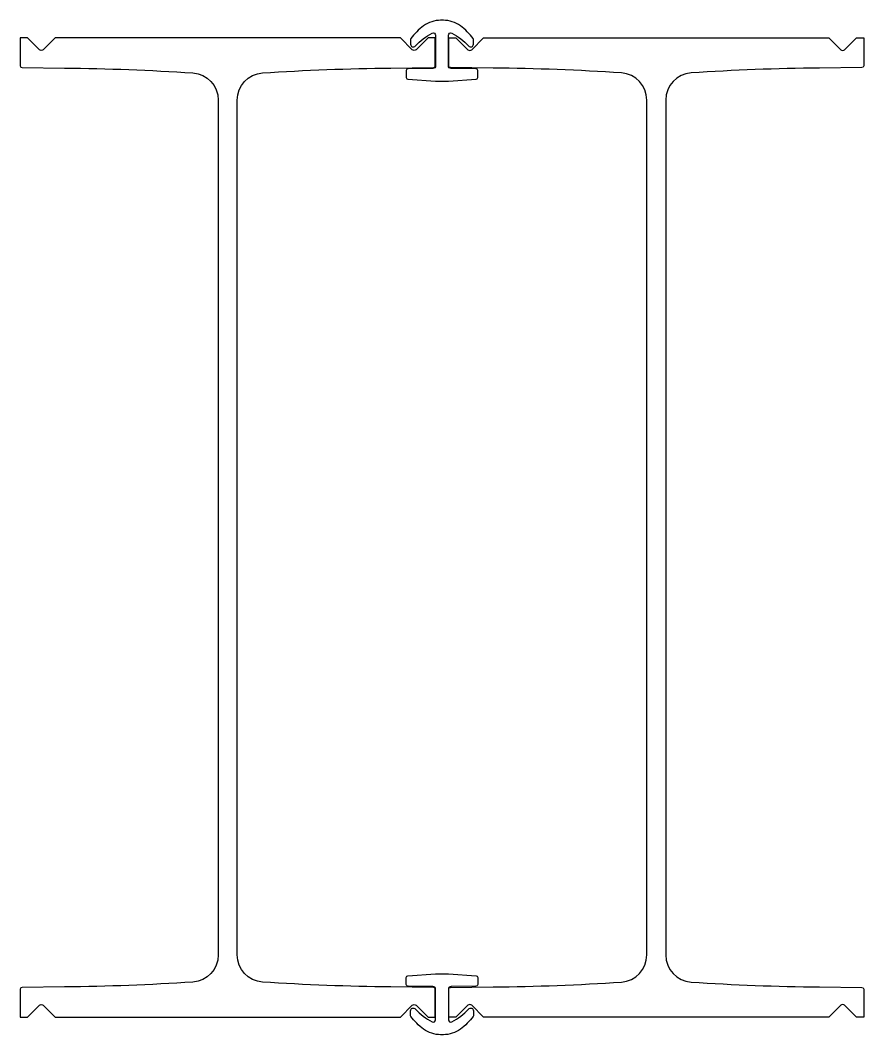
# Model space of a CAD drawing. Header units: millimetres. Extents: x -467 to 467, y -561 to 561.
import ezdxf

# ---------------------------------------------------------------- set-up
doc = ezdxf.new("R2010")
doc.units = ezdxf.units.MM
doc.layers.get('0').update_dxf_attribs({"lineweight": 25})

msp = doc.modelspace()

# ---------------------------------------------------------------- linework, layer by layer
at = {"elevation": 0}
for points in [[(39.6, 497.8), (39.6, 505.4, 0.41156), (37.6, 507.4), (10.1, 507.7, -0.411293), (7.1, 510.7), (7.1, 544.5, -0.553081), (10.7, 546.7, -0.099418), (29.5, 532.5, 0.690736), (34.8, 534.5), (34.8, 539.6, 0.1545), (34.4, 540.7, 0.083568), (20.4, 554.9, 0.157346), (1.5, 561), (-1.5, 561, 0.157346), (-20.4, 554.9, 0.083568), (-34.4, 540.7, 0.1545), (-34.8, 539.6), (-34.8, 534.5, 0.690736), (-29.5, 532.5, -0.099418), (-10.7, 546.7, -0.553081), (-7.1, 544.5), (-7.1, 510.7, -0.411293), (-10.1, 507.7), (-37.6, 507.4, 0.41156), (-39.6, 505.4), (-39.6, 497.8, 0.394032), (-37.7, 495.8), (-7.1, 493.7), (7.1, 493.7), (37.7, 495.8, 0.394032)], [(39.6, -505.4, -0.41156), (37.6, -507.4), (10.1, -507.7, 0.411293), (7.1, -510.7), (7.1, -544.5, 0.553081), (10.7, -546.7, 0.099418), (29.5, -532.5, -0.690736), (34.8, -534.5), (34.8, -539.6, -0.1545), (34.4, -540.7, -0.083568), (20.4, -554.9, -0.157346), (1.5, -561), (-1.5, -561, -0.157346), (-20.4, -554.9, -0.083568), (-34.4, -540.7, -0.1545), (-34.8, -539.6), (-34.8, -534.5, -0.690736), (-29.5, -532.5, 0.099418), (-10.7, -546.7, 0.553081), (-7.1, -544.5), (-7.1, -510.7, 0.411293), (-10.1, -507.7), (-37.6, -507.4, -0.41156), (-39.6, -505.4), (-39.6, -497.8, -0.394032), (-37.7, -495.8), (-7.1, -493.7), (7.1, -493.7), (37.7, -495.8, -0.394032), (39.6, -497.8)]]:
    msp.add_lwpolyline(points, format="xyb", close=True, dxfattribs=at)
for points in [[(-417.5, -508.2), (-464.5, -508.7, 0.411288), (-466.5, -510.7), (-466.5, -541.7), (-458.6, -541.7), (-445.4, -528.5, -0.414214), (-441.1, -528.5), (-428, -541.7), (-46, -541.7), (-32.9, -528.5, -0.414214), (-28.6, -528.5), (-15.4, -541.7), (-7.5, -541.7), (-7.5, -510.7, 0.411288), (-9.5, -508.7), (-56.5, -508.2, -0.014216), (-198.5, -502.7, -0.394764), (-226.5, -472.8), (-226.5, 472.8, -0.394764), (-198.5, 502.7, -0.014216), (-56.5, 508.2), (-9.5, 508.7, 0.411288), (-7.5, 510.7), (-7.5, 541.7), (-15.4, 541.7), (-28.6, 528.5, -0.414214), (-32.9, 528.5), (-46, 541.7), (-428, 541.7), (-441.1, 528.5, -0.414214), (-445.4, 528.5), (-458.6, 541.7), (-466.5, 541.7), (-466.5, 510.7, 0.411288), (-464.5, 508.7), (-417.5, 508.2, -0.014216), (-275.5, 502.7, -0.394764), (-247.5, 472.8), (-247.5, -472.8, -0.394764), (-275.5, -502.7, -0.014216)], [(198.5, 502.7, 0.014216), (56.5, 508.2), (9.5, 508.7, -0.411288), (7.5, 510.7), (7.5, 541.7), (15.4, 541.7), (28.6, 528.5, 0.414214), (32.9, 528.5), (46, 541.7), (428, 541.7), (441.1, 528.5, 0.414214), (445.4, 528.5), (458.6, 541.7), (466.5, 541.7), (466.5, 510.7, -0.411288), (464.5, 508.7), (417.5, 508.2, 0.014216), (275.5, 502.7, 0.394764), (247.5, 472.8), (247.5, -472.8, 0.394764), (275.5, -502.7, 0.014216), (417.5, -508.2), (464.5, -508.7, -0.411288), (466.5, -510.7), (466.5, -541.7), (458.6, -541.7), (445.4, -528.5, 0.414214), (441.1, -528.5), (428, -541.7), (46, -541.7), (32.9, -528.5, 0.414214), (28.6, -528.5), (15.4, -541.7), (7.5, -541.7), (7.5, -510.7, -0.411288), (9.5, -508.7), (56.5, -508.2, 0.014216), (198.5, -502.7, 0.394764), (226.5, -472.8), (226.5, 472.8, 0.394764)]]:
    msp.add_lwpolyline(points, format="xyb", close=True)

doc.saveas('drawing.dxf')
